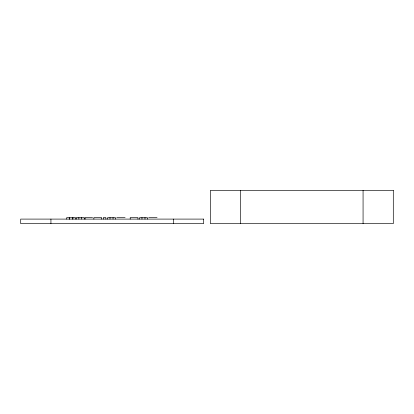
<?xml version="1.0" encoding="UTF-8"?>
<svg xmlns="http://www.w3.org/2000/svg" width="414" height="414" viewBox="0 0 414 414"><rect width="100%" height="100%" fill="white"/><g stroke="black" fill="none" stroke-linecap="round" stroke-linejoin="round"><path stroke-width="0.62" d="M92.555 217.583L85.124 217.583L85.124 219.094M116.732 217.583L125.1 217.583M148.688 217.583L157.051 217.583M363.068 190.373L363.068 223.627M240.617 190.373L240.617 223.627M173.383 219.094L173.383 223.627M147.343 219.094L147.343 217.583L139.621 217.583L139.621 219.094M144.988 217.583L144.988 219.094M141.966 217.583L141.966 219.094M137.95 219.094L137.95 217.583L130.213 217.583L130.213 219.094M115.392 219.094L115.392 217.583L107.666 217.583L107.666 219.094M113.038 217.583L113.038 219.094M110.015 217.583L110.015 219.094M105.86 219.094L105.86 217.583L103.36 217.583L103.36 219.094M101.611 219.094L101.611 217.583L93.869 217.583L93.869 219.094M84.29 219.094L84.29 217.583L76.352 217.583L76.352 219.094M81.475 217.583L81.475 219.094M78.857 217.583L78.857 219.094M75.524 219.094L75.524 217.583L66.732 217.583L66.732 219.094M72.911 217.583L72.911 219.094M72.507 217.583L72.507 219.094M69.676 217.583L69.676 219.094M69.283 217.583L69.283 219.094M50.932 219.094L50.932 223.627M393.3 190.373L210.379 190.373L210.379 223.627L393.3 223.627L393.3 190.373M203.621 219.094L20.7 219.094L20.7 223.627L203.621 223.627L203.621 219.094"/></g></svg>
